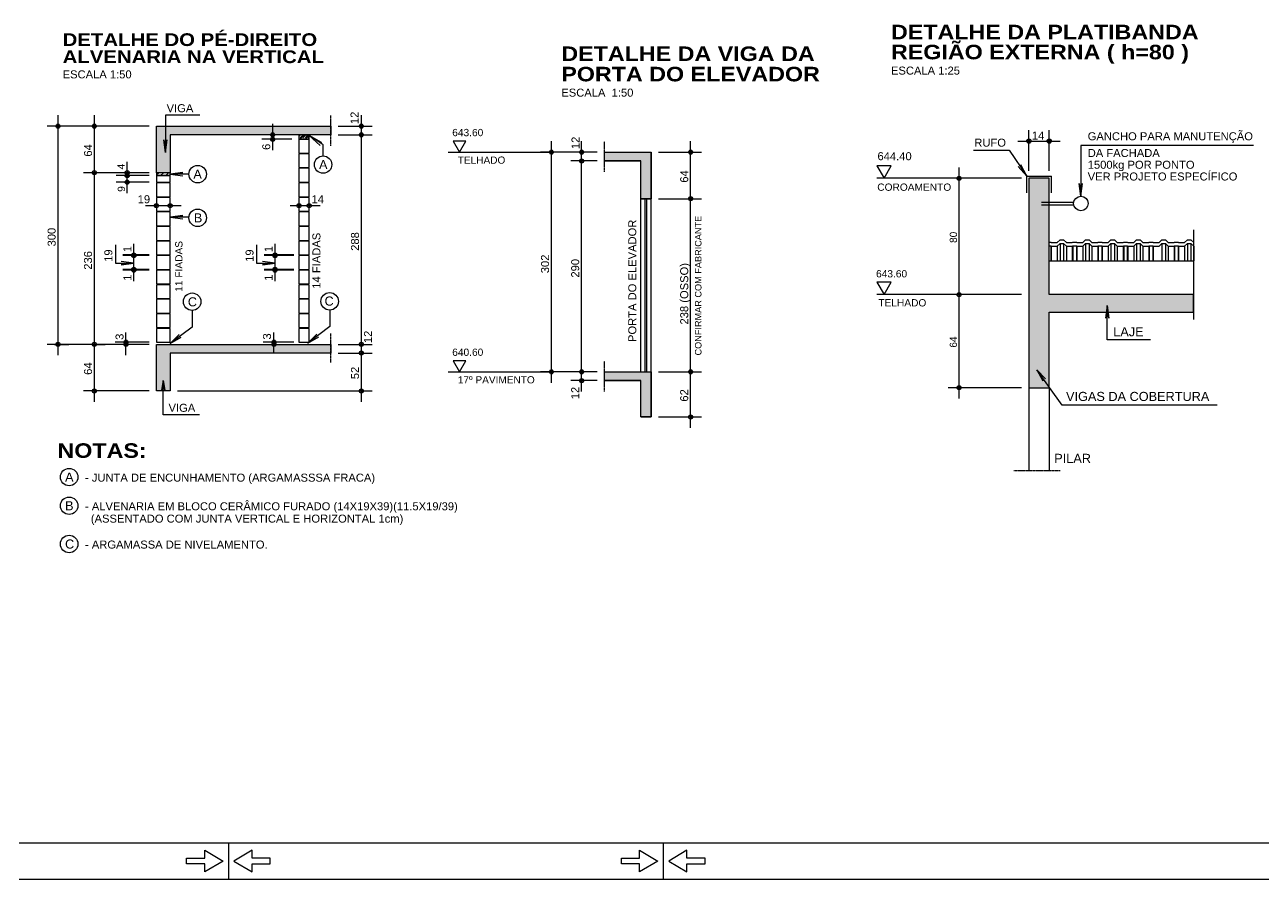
# Model space of a CAD drawing. Extents: x 0 to 7795, y 0 to 4205.
# Drawn here: x 1368 to 3070, y 0 to 1175 of the extents above; entities that cross this region are included whole.
import ezdxf

# ---------------------------------------------------------------- set-up
doc = ezdxf.new("R2010")
doc.units = 0
doc.header["$MEASUREMENT"] = 0
doc.linetypes.add('ESTILO_TQS_0007', pattern=[2.1, 1.5, -0.2, 0.2, -0.2])
for name, color, linetype in [('MTH-14', 2, 'CONTINUOUS'), ('MTH-179', 1, 'CONTINUOUS'), ('MTH-18', 1, 'CONTINUOUS'), ('MTH-224', 4, 'CONTINUOUS'), ('MTH-230', 1, 'CONTINUOUS'), ('MTH-231', 1, 'CONTINUOUS'), ('MTH-COTAS7', 31, 'CONTINUOUS'), ('MTH-EIXO-217', 8, 'CONTINUOUS'), ('MTH-LAJE-PRÉ', 16, 'CONTINUOUS'), ('MTH-LINHA-CORTE', 5, 'CONTINUOUS'), ('MTH-LINHAS-GERAIS', 7, 'CONTINUOUS'), ('MTH-MARGEM', 5, 'CONTINUOUS'), ('MTH-SIMB_COTA', 3, 'CONTINUOUS'), ('MTH-SOMBRA21', 150, 'CONTINUOUS'), ('MTH-TIT1-VIGA', 5, 'CONTINUOUS'), ('MTH-TXT', 4, 'CONTINUOUS'), ('MTH-TXT-NEGRITO', 5, 'CONTINUOUS'), ('MTH-TXT-NOTAS', 3, 'CONTINUOUS')]:
    doc.layers.add(name, color=color, linetype=linetype)
doc.styles.add('TQS_ARIAL', font='arial.ttf')
doc.styles.add('TQS_ARIAL_BLACK', font='ariblk.ttf')

msp = doc.modelspace()

# ---------------------------------------------------------------- linework, layer by layer
at = {"layer": 'MTH-14', "linetype": 'Continuous'}
for p, q in [((2744.532845, 943.662509), (2744.532845, 966.662509)), ((2744.532845, 966.662509), (2778.532845, 966.662509)), ((2778.532845, 943.662509), (2778.532845, 966.662509))]:
    msp.add_line(p, q, dxfattribs=at)
at = {"layer": 'MTH-179', "linetype": 'Continuous'}
for p, q in [((1647.504008, 49.997781), (1647.504008, -0.002219)), ((2245.004008, 49.997781), (2245.004008, -0.002219)), ((0.004008, -0.002219), (7795.004008, -0.002219))]:
    msp.add_line(p, q, dxfattribs=at)
for points in [[(1640.003275, 24.997781), (1615.003275, 9.997781), (1615.003275, 21.247781), (1590.003275, 21.247781), (1590.003275, 28.747781), (1615.003275, 28.747781), (1615.003275, 39.997781), (1640.003275, 24.997781)], [(1655.003275, 24.997781), (1680.003275, 9.997781), (1680.003275, 21.247781), (1705.003275, 21.247781), (1705.003275, 28.747781), (1680.003275, 28.747781), (1680.003275, 39.997781), (1655.003275, 24.997781)], [(2237.503275, 24.997781), (2212.503275, 9.997781), (2212.503275, 21.247781), (2187.503275, 21.247781), (2187.503275, 28.747781), (2212.503275, 28.747781), (2212.503275, 39.997781), (2237.503275, 24.997781)], [(2252.503275, 24.997781), (2277.503275, 9.997781), (2277.503275, 21.247781), (2302.503275, 21.247781), (2302.503275, 28.747781), (2277.503275, 28.747781), (2277.503275, 39.997781), (2252.503275, 24.997781)]]:
    msp.add_lwpolyline(points, dxfattribs=at)
at = {"layer": 'MTH-18', "linetype": 'Continuous'}
for p, q in [((2214.331958, 697.49069), (2214.331958, 935.49069)), ((2220.331958, 697.49069), (2220.331958, 935.49069)), ((2222.331958, 697.49069), (2222.331958, 935.49069)), ((2228.331958, 697.49069), (2228.331958, 935.49069)), ((2775.532845, 875.691513), (2777.764896, 875.691513)), ((2775.532845, 870.691513), (2777.764896, 870.691513)), ((2777.764896, 875.691513), (2778.342246, 875.191513)), ((2777.764896, 870.691513), (2777.764896, 849.949331)), ((2777.764896, 870.691513), (2778.342246, 870.191513)), ((2778.342246, 875.191513), (2786.512119, 875.191513)), ((2778.342246, 870.191513), (2778.342246, 849.949331)), ((2778.342246, 870.191513), (2786.512119, 870.191513)), ((2786.512119, 875.191513), (2790.264896, 879.191513)), ((2786.512119, 870.191513), (2790.264896, 874.191513)), ((2786.512119, 870.191513), (2786.512119, 849.949331)), ((2790.264896, 879.191513), (2795.264896, 879.191513)), ((2790.264896, 874.191513), (2790.264896, 849.949331)), ((2790.264896, 874.191513), (2795.264896, 874.191513)), ((2795.264896, 879.191513), (2799.017673, 875.191513)), ((2795.264896, 874.191513), (2795.264896, 849.949331)), ((2795.264896, 874.191513), (2799.017673, 870.191513)), ((2799.017673, 875.191513), (2807.187546, 875.191513)), ((2799.017673, 870.191513), (2799.017673, 849.949331)), ((2799.017673, 870.191513), (2807.187546, 870.191513)), ((2807.187546, 875.191513), (2807.764896, 875.691513)), ((2807.187546, 870.191513), (2807.764896, 870.691513)), ((2807.187546, 870.191513), (2807.187546, 849.949331)), ((2807.764896, 875.691513), (2812.764896, 875.691513)), ((2807.764896, 870.691513), (2807.764896, 849.949331)), ((2807.764896, 870.691513), (2812.764896, 870.691513)), ((2812.764896, 875.691513), (2813.342246, 875.191513)), ((2812.764896, 870.691513), (2812.764896, 849.949331)), ((2812.764896, 870.691513), (2813.342246, 870.191513)), ((2813.342246, 875.191513), (2821.512119, 875.191513)), ((2813.342246, 870.191513), (2813.342246, 849.949331)), ((2813.342246, 870.191513), (2821.512119, 870.191513)), ((2821.512119, 875.191513), (2825.264896, 879.191513)), ((2821.512119, 870.191513), (2825.264896, 874.191513)), ((2821.512119, 870.191513), (2821.512119, 849.949331)), ((2825.264896, 879.191513), (2830.264896, 879.191513)), ((2825.264896, 874.191513), (2825.264896, 849.949331)), ((2825.264896, 874.191513), (2830.264896, 874.191513)), ((2830.264896, 879.191513), (2834.017673, 875.191513)), ((2830.264896, 874.191513), (2830.264896, 849.949331)), ((2830.264896, 874.191513), (2834.017673, 870.191513)), ((2834.017673, 875.191513), (2842.187546, 875.191513)), ((2834.017673, 870.191513), (2834.017673, 849.949331)), ((2834.017673, 870.191513), (2842.187546, 870.191513)), ((2842.187546, 875.191513), (2842.764896, 875.691513)), ((2842.187546, 870.191513), (2842.764896, 870.691513)), ((2842.187546, 870.191513), (2842.187546, 849.949331)), ((2842.764896, 875.691513), (2847.764896, 875.691513)), ((2842.764896, 870.691513), (2842.764896, 849.949331)), ((2842.764896, 870.691513), (2847.764896, 870.691513)), ((2847.764896, 875.691513), (2848.342246, 875.191513)), ((2847.764896, 870.691513), (2847.764896, 849.949331)), ((2847.764896, 870.691513), (2848.342246, 870.191513)), ((2848.342246, 875.191513), (2856.512119, 875.191513)), ((2848.342246, 870.191513), (2848.342246, 849.949331)), ((2848.342246, 870.191513), (2856.512119, 870.191513)), ((2856.512119, 875.191513), (2860.264896, 879.191513)), ((2856.512119, 870.191513), (2860.264896, 874.191513)), ((2856.512119, 870.191513), (2856.512119, 849.949331)), ((2860.264896, 879.191513), (2865.264896, 879.191513)), ((2860.264896, 874.191513), (2860.264896, 849.949331)), ((2860.264896, 874.191513), (2860.264896, 849.949331)), ((2860.264896, 874.191513), (2865.264896, 874.191513)), ((2865.264896, 879.191513), (2869.017673, 875.191513)), ((2865.264896, 874.191513), (2865.264896, 849.949331)), ((2865.264896, 874.191513), (2869.017673, 870.191513)), ((2869.017673, 875.191513), (2877.187546, 875.191513)), ((2869.017673, 870.191513), (2869.017673, 849.949331)), ((2869.017673, 870.191513), (2877.187546, 870.191513)), ((2877.187546, 875.191513), (2877.764896, 875.691513)), ((2877.187546, 870.191513), (2877.764896, 870.691513)), ((2877.187546, 870.191513), (2877.187546, 849.949331)), ((2877.764896, 875.691513), (2882.764896, 875.691513)), ((2877.764896, 870.691513), (2877.764896, 849.949331)), ((2877.764896, 870.691513), (2882.764896, 870.691513)), ((2882.764896, 875.691513), (2883.342246, 875.191513)), ((2882.764896, 870.691513), (2882.764896, 849.949331)), ((2882.764896, 870.691513), (2883.342246, 870.191513)), ((2883.342246, 875.191513), (2891.512119, 875.191513)), ((2883.342246, 870.191513), (2883.342246, 849.949331)), ((2883.342246, 870.191513), (2891.512119, 870.191513)), ((2891.512119, 875.191513), (2895.264896, 879.191513)), ((2891.512119, 870.191513), (2895.264896, 874.191513)), ((2891.512119, 870.191513), (2891.512119, 849.949331)), ((2895.264896, 879.191513), (2900.264896, 879.191513)), ((2895.264896, 874.191513), (2895.264896, 849.949331)), ((2895.264896, 874.191513), (2895.264896, 849.949331)), ((2895.264896, 874.191513), (2900.264896, 874.191513)), ((2900.264896, 879.191513), (2904.017673, 875.191513)), ((2900.264896, 874.191513), (2900.264896, 849.949331)), ((2900.264896, 874.191513), (2904.017673, 870.191513)), ((2904.017673, 875.191513), (2912.187546, 875.191513)), ((2904.017673, 870.191513), (2904.017673, 849.949331)), ((2904.017673, 870.191513), (2912.187546, 870.191513)), ((2912.187546, 875.191513), (2912.764896, 875.691513)), ((2912.187546, 870.191513), (2912.764896, 870.691513)), ((2912.187546, 870.191513), (2912.187546, 849.949331)), ((2912.764896, 875.691513), (2917.764896, 875.691513)), ((2912.764896, 870.691513), (2912.764896, 849.949331)), ((2912.764896, 870.691513), (2917.764896, 870.691513)), ((2917.764896, 875.691513), (2918.342246, 875.191513)), ((2917.764896, 870.691513), (2917.764896, 849.949331)), ((2917.764896, 870.691513), (2918.342246, 870.191513)), ((2918.342246, 875.191513), (2926.512119, 875.191513)), ((2918.342246, 870.191513), (2918.342246, 849.949331)), ((2918.342246, 870.191513), (2926.512119, 870.191513)), ((2926.512119, 875.191513), (2930.264896, 879.191513)), ((2926.512119, 870.191513), (2930.264896, 874.191513)), ((2930.264896, 879.191513), (2935.264896, 879.191513)), ((2930.264896, 874.191513), (2930.264896, 849.949331)), ((2930.264896, 874.191513), (2935.264896, 874.191513)), ((2935.264896, 879.191513), (2939.017673, 875.191513)), ((2935.264896, 874.191513), (2935.264896, 849.949331)), ((2935.264896, 874.191513), (2939.017673, 870.191513)), ((2939.017673, 875.191513), (2947.187546, 875.191513)), ((2939.017673, 870.191513), (2939.017673, 849.949331)), ((2939.017673, 870.191513), (2947.187546, 870.191513)), ((2947.187546, 875.191513), (2947.764896, 875.691513)), ((2947.187546, 870.191513), (2947.764896, 870.691513)), ((2947.187546, 870.191513), (2947.187546, 849.949331)), ((2947.764896, 875.691513), (2952.764896, 875.691513)), ((2947.764896, 870.691513), (2947.764896, 849.949331)), ((2947.764896, 870.691513), (2952.764896, 870.691513)), ((2952.764896, 875.691513), (2953.342246, 875.191513)), ((2952.764896, 870.691513), (2952.764896, 849.949331)), ((2952.764896, 870.691513), (2953.342246, 870.191513)), ((2953.342246, 875.191513), (2961.512119, 875.191513)), ((2953.342246, 870.191513), (2953.342246, 849.949331)), ((2953.342246, 870.191513), (2961.512119, 870.191513)), ((2961.512119, 875.191513), (2965.264896, 879.191513)), ((2961.512119, 870.191513), (2965.264896, 874.191513)), ((2961.512119, 870.191513), (2961.512119, 849.949331)), ((2965.264896, 879.191513), (2970.264896, 879.191513)), ((2965.264896, 874.191513), (2965.264896, 849.949331)), ((2965.264896, 874.191513), (2970.264896, 874.191513)), ((2970.264896, 879.191513), (2974.017673, 875.191513)), ((2970.264896, 874.191513), (2970.264896, 849.949331)), ((2970.264896, 874.191513), (2974.017673, 870.191513)), ((2974.017673, 870.191513), (2974.017673, 849.949331)), ((2775.532845, 849.949331), (2973.657845, 849.949331))]:
    msp.add_line(p, q, dxfattribs=at)
at = {"layer": 'MTH-224', "linetype": 'Continuous'}
for points in [[(1956.181332, 1014.78916), (1965.014335, 999.49069), (1973.84646, 1014.78916), (1956.181332, 1014.78916)], [(2538.644886, 980.662509), (2548.460316, 963.662509), (2558.275746, 980.662509), (2538.644886, 980.662509)], [(2538.644886, 820.662509), (2548.460316, 803.662509), (2558.275746, 820.662509), (2538.644886, 820.662509)], [(1956.181332, 712.78916), (1965.014335, 697.49069), (1973.84646, 712.78916), (1956.181332, 712.78916)]]:
    msp.add_lwpolyline(points, dxfattribs=at)
at = {"layer": 'MTH-230', "linetype": 'Continuous'}
for p, q in [((1949.231281, 999.49069), (2091.368769, 999.49069)), ((2973.657845, 892.752315), (2973.657845, 769.662509)), ((1949.231281, 697.49069), (2091.368769, 697.49069))]:
    msp.add_line(p, q, dxfattribs=at)
for centre in [(1777.57107, 982.456922), (1605.135217, 969.312418), (1605.135217, 909.316374), (1597.594507, 793.941324), (1786.594507, 794.441324), (1428.570979, 552.841648), (1428.570979, 513.44907), (1428.570979, 460.823582)]:
    msp.add_circle(centre, 12, dxfattribs=at)
at = {"layer": 'MTH-231', "linetype": 'Continuous'}
for points in [[(1758.428492, 1017.312418), (1744.428492, 1017.312418), (1744.428492, 998.312418), (1758.428492, 998.312418), (1758.428492, 1017.312418)], [(1758.428492, 997.312418), (1744.428492, 997.312418), (1744.428492, 978.312418), (1758.428492, 978.312418), (1758.428492, 997.312418)], [(1758.428492, 977.312418), (1744.428492, 977.312418), (1744.428492, 958.312418), (1758.428492, 958.312418), (1758.428492, 977.312418)], [(1567.428492, 967.312418), (1548.428492, 967.312418), (1548.428492, 958.312418), (1567.428492, 958.312418), (1567.428492, 967.312418)], [(1567.428492, 957.312418), (1548.428492, 957.312418), (1548.428492, 938.312418), (1567.428492, 938.312418), (1567.428492, 957.312418)], [(1758.428492, 957.312418), (1744.428492, 957.312418), (1744.428492, 938.312418), (1758.428492, 938.312418), (1758.428492, 957.312418)], [(1567.428492, 937.312418), (1548.428492, 937.312418), (1548.428492, 918.312418), (1567.428492, 918.312418), (1567.428492, 937.312418)], [(1758.428492, 937.312418), (1744.428492, 937.312418), (1744.428492, 918.312418), (1758.428492, 918.312418), (1758.428492, 937.312418)], [(1567.428492, 917.312418), (1548.428492, 917.312418), (1548.428492, 898.312418), (1567.428492, 898.312418), (1567.428492, 917.312418)], [(1758.428492, 917.312418), (1744.428492, 917.312418), (1744.428492, 898.312418), (1758.428492, 898.312418), (1758.428492, 917.312418)], [(1567.428492, 897.312418), (1548.428492, 897.312418), (1548.428492, 878.312418), (1567.428492, 878.312418), (1567.428492, 897.312418)], [(1758.428492, 897.312418), (1744.428492, 897.312418), (1744.428492, 878.312418), (1758.428492, 878.312418), (1758.428492, 897.312418)], [(1567.428492, 877.312418), (1548.428492, 877.312418), (1548.428492, 858.312418), (1567.428492, 858.312418), (1567.428492, 877.312418)], [(1758.428492, 877.312418), (1744.428492, 877.312418), (1744.428492, 858.312418), (1758.428492, 858.312418), (1758.428492, 877.312418)], [(1567.428492, 857.312418), (1548.428492, 857.312418), (1548.428492, 838.312418), (1567.428492, 838.312418), (1567.428492, 857.312418)], [(1758.428492, 857.312418), (1744.428492, 857.312418), (1744.428492, 838.312418), (1758.428492, 838.312418), (1758.428492, 857.312418)], [(1567.428492, 837.312418), (1548.428492, 837.312418), (1548.428492, 818.312418), (1567.428492, 818.312418), (1567.428492, 837.312418)], [(1758.428492, 837.312418), (1744.428492, 837.312418), (1744.428492, 818.312418), (1758.428492, 818.312418), (1758.428492, 837.312418)], [(1567.428492, 817.312418), (1548.428492, 817.312418), (1548.428492, 798.312418), (1567.428492, 798.312418), (1567.428492, 817.312418)], [(1758.428492, 817.312418), (1744.428492, 817.312418), (1744.428492, 798.312418), (1758.428492, 798.312418), (1758.428492, 817.312418)], [(1567.428492, 797.312418), (1548.428492, 797.312418), (1548.428492, 778.312418), (1567.428492, 778.312418), (1567.428492, 797.312418)], [(1758.428492, 797.312418), (1744.428492, 797.312418), (1744.428492, 778.312418), (1758.428492, 778.312418), (1758.428492, 797.312418)], [(1567.428492, 777.312418), (1548.428492, 777.312418), (1548.428492, 758.312418), (1567.428492, 758.312418), (1567.428492, 777.312418)], [(1758.428492, 777.312418), (1744.428492, 777.312418), (1744.428492, 758.312418), (1758.428492, 758.312418), (1758.428492, 777.312418)], [(1567.428492, 757.312418), (1548.428492, 757.312418), (1548.428492, 738.312418), (1567.428492, 738.312418), (1567.428492, 757.312418)], [(1758.428492, 757.312418), (1744.428492, 757.312418), (1744.428492, 738.312418), (1758.428492, 738.312418), (1758.428492, 757.312418)]]:
    msp.add_lwpolyline(points, dxfattribs=at)
at = {"layer": 'MTH-COTAS7', "linetype": 'Continuous'}
for p, q in [((1413.270251, 720.312418), (1413.270251, 1050.312418)), ((1463.270251, 956.312418), (1463.270251, 1050.312418)), ((1708.268904, 1002.312418), (1708.268904, 1038.312418)), ((1830.188315, 1008.312418), (1830.188315, 1050.312418)), ((1830.188315, 720.312418), (1830.188315, 1038.312418)), ((1538.428492, 1035.312418), (1398.270251, 1035.312418)), ((1538.428492, 1035.312418), (1448.270251, 1035.312418)), ((1734.428492, 1023.312418), (1693.268904, 1023.312418)), ((1798.049848, 1035.312418), (1845.188315, 1035.312418)), ((1798.049848, 1023.312418), (1845.188315, 1023.312418)), ((1798.049848, 1023.312418), (1845.188315, 1023.312418)), ((2747.532845, 973.662509), (2747.532845, 1029.693026)), ((2775.532845, 973.662509), (2775.532845, 1029.693026)), ((1734.428492, 1017.312418), (1693.268904, 1017.312418)), ((2091.368769, 682.49069), (2091.368769, 1014.49069)), ((2132.793786, 972.49069), (2132.793786, 1014.49069)), ((2282.633393, 920.49069), (2282.633393, 1014.49069)), ((2732.532845, 1014.693026), (2790.532845, 1014.693026)), ((2144.331958, 999.49069), (2076.368769, 999.49069)), ((2154.331958, 999.49069), (2117.793786, 999.49069)), ((2154.331958, 987.49069), (2117.793786, 987.49069)), ((2154.331958, 987.49069), (2117.793786, 987.49069)), ((2132.793786, 682.49069), (2132.793786, 1002.49069)), ((2238.331958, 999.49069), (2297.633393, 999.49069)), ((1538.428492, 971.312418), (1448.270251, 971.312418)), ((1538.428492, 971.312418), (1448.270251, 971.312418)), ((1463.270251, 720.312418), (1463.270251, 986.312418)), ((1528.428492, 971.312418), (1493.355252, 971.312418)), ((1508.355252, 952.312418), (1508.355252, 986.312418)), ((1508.355252, 943.312418), (1508.355252, 982.312418)), ((2651.616871, 788.662509), (2651.616871, 978.662509)), ((1538.428492, 967.312418), (1493.355252, 967.312418)), ((1538.428492, 967.312418), (1493.355252, 967.312418)), ((1538.428492, 958.312418), (1493.355252, 958.312418)), ((2732.532845, 963.662509), (2538.644886, 963.662509)), ((2737.532845, 963.662509), (2636.616871, 963.662509)), ((2282.633393, 682.49069), (2282.633393, 950.49069)), ((1533.428492, 926.01349), (1582.428492, 926.01349)), ((1732.428492, 926.01349), (1773.428492, 926.01349)), ((2238.331958, 935.49069), (2297.633393, 935.49069)), ((2238.331958, 935.49069), (2297.633393, 935.49069)), ((1517.472466, 842.312418), (1517.472466, 873.312418)), ((1517.472466, 823.312418), (1517.472466, 872.312418)), ((1711.472466, 842.312418), (1711.472466, 873.312418)), ((1711.472466, 823.312418), (1711.472466, 872.312418)), ((1538.428492, 858.312418), (1502.472466, 858.312418)), ((1538.428492, 857.312418), (1502.472466, 857.312418)), ((1517.472466, 822.312418), (1517.472466, 853.312418)), ((1737.428492, 858.312418), (1696.472466, 858.312418)), ((1737.428492, 857.312418), (1696.472466, 857.312418)), ((1711.472466, 822.312418), (1711.472466, 853.312418)), ((1538.428492, 838.312418), (1502.472466, 838.312418)), ((1538.428492, 837.312418), (1502.472466, 837.312418)), ((1737.428492, 838.312418), (1696.472466, 838.312418)), ((1737.428492, 837.312418), (1696.472466, 837.312418)), ((2651.616871, 660.662509), (2651.616871, 818.662509)), ((2732.532845, 803.662509), (2538.644886, 803.662509)), ((2722.532845, 803.662509), (2636.616871, 803.662509)), ((2737.532845, 803.662509), (2636.616871, 803.662509)), ((2737.532845, 803.662509), (2636.616871, 803.662509)), ((1463.270251, 656.312418), (1463.270251, 750.312418)), ((1506.606832, 720.312418), (1506.606832, 751.812418)), ((1710.043136, 723.312418), (1710.043136, 751.812418)), ((1830.188315, 708.312418), (1830.188315, 750.312418)), ((1528.428492, 735.312418), (1398.270251, 735.312418)), ((1408.270251, 735.312418), (1428.270251, 735.312418)), ((1538.428492, 735.312418), (1448.270251, 735.312418)), ((1458.270251, 735.312418), (1448.270251, 735.312418)), ((1463.270251, 735.312418), (1478.270251, 735.312418)), ((1538.428492, 738.312418), (1491.606832, 738.312418)), ((1538.428492, 735.312418), (1491.606832, 735.312418)), ((1737.428492, 738.312418), (1695.043136, 738.312418)), ((1798.049848, 735.312418), (1845.188315, 735.312418)), ((1798.049848, 735.312418), (1845.188315, 735.312418)), ((1830.188315, 656.312418), (1830.188315, 738.312418)), ((1798.049848, 723.312418), (1845.188315, 723.312418)), ((1798.049848, 723.312418), (1845.188315, 723.312418)), ((2132.793786, 670.49069), (2132.793786, 712.49069)), ((2282.633393, 620.49069), (2282.633393, 712.49069)), ((2144.331958, 697.49069), (2076.368769, 697.49069)), ((2154.331958, 697.49069), (2117.793786, 697.49069)), ((2154.331958, 697.49069), (2117.793786, 697.49069)), ((2154.331958, 685.49069), (2117.793786, 685.49069)), ((2238.331958, 697.49069), (2297.633393, 697.49069)), ((2238.331958, 697.49069), (2297.633393, 697.49069)), ((1538.428492, 671.312418), (1448.270251, 671.312418)), ((1577.428492, 671.312418), (1845.188315, 671.312418)), ((2737.532845, 675.662509), (2636.616871, 675.662509)), ((2238.331958, 635.49069), (2297.633393, 635.49069))]:
    msp.add_line(p, q, dxfattribs=at)
for points in [[(1607.944259, 1050.333029), (1560.937938, 1050.333029), (1560.937938, 998.987663), (1558.653729, 1016.337948), (1560.937938, 998.987663), (1563.222146, 1016.337948)], [(1777.57107, 994.456922), (1777.57107, 1009.643961), (1758.428492, 1022.312418), (1775.38357, 1012.981364), (1758.428492, 1022.312418), (1773.684351, 1008.740153)], [(3056.257872, 1008.837046), (2818.97797, 1008.837046), (2818.97797, 938.987308), (2816.693761, 956.337594), (2818.97797, 938.987308), (2821.262178, 956.337594)], [(2671.441389, 1002.23953), (2720.233932, 1002.23953), (2744.532845, 966.662509), (2732.861046, 979.701646), (2744.532845, 966.662509), (2736.63353, 982.278232)], [(1593.135217, 969.312418), (1567.428492, 969.312418), (1584.778777, 971.596627), (1567.428492, 969.312418), (1584.778777, 967.02821)], [(1593.135217, 910.316374), (1567.428492, 910.316374), (1584.778777, 912.600582), (1567.428492, 910.316374), (1584.778777, 908.032165)], [(1492.232756, 872.101234), (1492.232756, 846.925076), (1517.472466, 846.925076), (1500.122181, 844.640866), (1517.472466, 846.925076), (1500.122181, 849.209283)], [(1686.232756, 872.101234), (1686.232756, 846.925076), (1711.472466, 846.925076), (1694.122181, 844.640866), (1711.472466, 846.925076), (1694.122181, 849.209283)], [(2914.757455, 741.348278), (2855.271127, 741.348278), (2855.271127, 788.597567), (2857.55433, 771.247226), (2855.271127, 788.597567), (2852.98597, 771.247226)], [(1597.594507, 781.941324), (1597.594507, 759.160074), (1567.428492, 736.562418), (1579.94607, 748.792887), (1567.428492, 736.562418), (1582.684351, 745.136637)], [(1786.594507, 782.441324), (1786.594507, 759.660074), (1756.428492, 737.062418), (1768.94607, 749.292887), (1756.428492, 737.062418), (1771.684351, 745.636637)], [(3006.336803, 651.706781), (2793.428758, 651.706781), (2758.396045, 700.447945), (2770.377112, 687.692396), (2758.396045, 700.447945), (2766.667488, 685.026102)], [(1607.873122, 638.599132), (1557.928492, 638.599132), (1557.928492, 685.816237), (1560.212702, 672.465952), (1557.928492, 685.816237), (1555.644286, 672.465952)]]:
    msp.add_lwpolyline(points, dxfattribs=at)
for centre, radius in [((1413.270251, 1035.312418), 2.8), ((1413.270251, 1035.312418), 1.4), ((1463.270251, 1035.312418), 2.8), ((1463.270251, 1035.312418), 1.4), ((1830.188315, 1035.312418), 2.8), ((1830.188315, 1023.312418), 2.8), ((1830.188315, 1023.312418), 2.8), ((1830.188315, 1035.312418), 1.4), ((1830.188315, 1023.312418), 1.4), ((1830.188315, 1023.312418), 1.4), ((2747.532845, 1014.693026), 2.91375), ((2747.532845, 1014.693026), 1.4525), ((2775.532845, 1014.693026), 2.91375), ((2775.532845, 1014.693026), 1.4525), ((2091.368769, 999.49069), 2.8), ((2091.368769, 999.49069), 1.4), ((2132.793786, 999.49069), 2.8), ((2132.793786, 987.49069), 2.8), ((2132.793786, 987.49069), 2.8), ((2132.793786, 999.49069), 1.4), ((2132.793786, 987.49069), 1.4), ((2132.793786, 987.49069), 1.4), ((2282.633393, 999.49069), 2.8), ((2282.633393, 999.49069), 1.4), ((1463.270251, 971.312418), 2.8), ((1463.270251, 971.312418), 2.8), ((1463.270251, 971.312418), 1.4), ((1463.270251, 971.312418), 1.4), ((2282.633393, 935.49069), 2.8), ((2282.633393, 935.49069), 2.8), ((2282.633393, 935.49069), 1.4), ((2282.633393, 935.49069), 1.4), ((1548.428492, 926.01349), 2.8), ((1548.428492, 926.01349), 1.4), ((1567.428492, 926.01349), 2.8), ((1567.428492, 926.01349), 1.4), ((1744.428492, 926.01349), 2.8), ((1744.428492, 926.01349), 1.4), ((1758.428492, 926.01349), 2.8), ((1758.428492, 926.01349), 1.4), ((1517.472466, 858.312418), 2.8), ((1517.472466, 857.312418), 2.8), ((1517.472466, 857.312418), 2.8), ((1517.472466, 858.312418), 1.4), ((1517.472466, 857.312418), 1.4), ((1517.472466, 857.312418), 1.4), ((1711.472466, 858.312418), 2.8), ((1711.472466, 857.312418), 2.8), ((1711.472466, 857.312418), 2.8), ((1711.472466, 858.312418), 1.4), ((1711.472466, 857.312418), 1.4), ((1711.472466, 857.312418), 1.4), ((1517.472466, 838.312418), 2.8), ((1517.472466, 838.312418), 2.8), ((1517.472466, 837.312418), 2.8), ((1517.472466, 838.312418), 1.4), ((1517.472466, 838.312418), 1.4), ((1517.472466, 837.312418), 1.4), ((1711.472466, 838.312418), 2.8), ((1711.472466, 838.312418), 2.8), ((1711.472466, 837.312418), 2.8), ((1711.472466, 838.312418), 1.4), ((1711.472466, 838.312418), 1.4), ((1711.472466, 837.312418), 1.4), ((2651.616871, 803.662509), 2.8), ((2651.616871, 803.662509), 2.8), ((2651.616871, 803.662509), 2.8), ((2651.616871, 803.662509), 2.8), ((2651.616871, 803.662509), 1.4), ((2651.616871, 803.662509), 1.4), ((2651.616871, 803.662509), 1.4), ((2651.616871, 803.662509), 1.4), ((1413.270251, 735.312418), 2.8), ((1413.270251, 735.312418), 1.4), ((1463.270251, 735.312418), 2.8), ((1463.270251, 735.312418), 2.8), ((1463.270251, 735.312418), 2.8), ((1463.270251, 735.312418), 1.4), ((1463.270251, 735.312418), 1.4), ((1463.270251, 735.312418), 1.4), ((1506.606832, 738.312418), 2.8), ((1506.606832, 735.312418), 2.8), ((1506.606832, 738.312418), 1.4), ((1506.606832, 735.312418), 1.4), ((1710.043136, 738.312418), 2.8), ((1710.043136, 735.312418), 2.8), ((1710.043136, 738.312418), 1.4), ((1710.043136, 735.312418), 1.4), ((1830.188315, 735.312418), 2.8), ((1830.188315, 735.312418), 2.8), ((1830.188315, 735.312418), 1.4), ((1830.188315, 735.312418), 1.4), ((1830.188315, 723.312418), 2.8), ((1830.188315, 723.312418), 2.8), ((1830.188315, 723.312418), 1.4), ((1830.188315, 723.312418), 1.4), ((2091.368769, 697.49069), 2.8), ((2091.368769, 697.49069), 1.4), ((2132.793786, 697.49069), 2.8), ((2132.793786, 697.49069), 2.8), ((2132.793786, 697.49069), 1.4), ((2132.793786, 697.49069), 1.4), ((2282.633393, 697.49069), 2.8), ((2282.633393, 697.49069), 2.8), ((2282.633393, 697.49069), 1.4), ((2282.633393, 697.49069), 1.4), ((2132.793786, 685.49069), 2.8), ((2132.793786, 685.49069), 1.4), ((1463.270251, 671.312418), 2.8), ((1463.270251, 671.312418), 1.4), ((1830.188315, 671.312418), 2.8), ((1830.188315, 671.312418), 1.4), ((2282.633393, 635.49069), 2.8), ((2282.633393, 635.49069), 1.4)]:
    msp.add_circle(centre, radius, dxfattribs=at)
at = {"layer": 'MTH-EIXO-217', "linetype": 'ESTILO_TQS_0007'}
for p, q in [((1788.049848, 1008.312418), (1788.049848, 1050.312418)), ((2164.331958, 972.49069), (2164.331958, 1014.49069)), ((1788.049848, 710.312418), (1788.049848, 750.312418)), ((2164.331958, 670.49069), (2164.331958, 712.49069)), ((2790.390267, 561.336313), (2726.888314, 561.336313))]:
    msp.add_line(p, q, dxfattribs=at)
at = {"layer": 'MTH-LAJE-PRÉ', "linetype": 'Continuous'}
for p, q in [((1744.428492, 1023.179575), (1744.561335, 1023.312418)), ((1744.428492, 1021.113021), (1746.627889, 1023.312418)), ((1745.632403, 1017.312418), (1751.632403, 1023.312418)), ((1746.857395, 1020.006391), (1750.163422, 1023.312418)), ((1749.698956, 1019.312418), (1751.807142, 1021.420604)), ((1751.807142, 1021.420604), (1753.698956, 1023.312418)), ((1752.703471, 1017.312418), (1758.428492, 1023.037439)), ((1753.23449, 1019.312418), (1756.75689, 1022.834818)), ((1756.75689, 1022.834818), (1757.23449, 1023.312418)), ((1746.163422, 1019.312418), (1746.857395, 1020.006391)), ((1756.770024, 1019.312418), (1758.428492, 1020.970886)), ((1548.428492, 968.600931), (1551.139979, 971.312418)), ((1554.211047, 967.312418), (1558.211047, 971.312418)), ((1561.282114, 967.312418), (1565.282114, 971.312418))]:
    msp.add_line(p, q, dxfattribs=at)
for points in [[(1758.428492, 1023.312418), (1744.428492, 1023.312418), (1744.428492, 1017.312418), (1758.428492, 1017.312418), (1758.428492, 1023.312418)], [(1567.428492, 971.312418), (1548.428492, 971.312418), (1548.428492, 967.312418), (1567.428492, 967.312418), (1567.428492, 971.312418)]]:
    msp.add_lwpolyline(points, dxfattribs=at)
at = {"layer": 'MTH-LINHA-CORTE', "linetype": 'Continuous'}
for p, q in [((2164.331958, 999.49069), (2228.331958, 999.49069)), ((2164.331958, 987.49069), (2214.331958, 987.49069)), ((2214.331958, 935.49069), (2214.331958, 987.49069)), ((2228.331958, 935.49069), (2228.331958, 999.49069)), ((2214.331958, 935.49069), (2228.331958, 935.49069)), ((2164.331958, 697.49069), (2228.331958, 697.49069)), ((2164.331958, 685.49069), (2214.331958, 685.49069)), ((2214.331958, 635.49069), (2214.331958, 685.49069)), ((2228.331958, 635.49069), (2228.331958, 697.49069)), ((2214.331958, 635.49069), (2228.331958, 635.49069))]:
    msp.add_line(p, q, dxfattribs=at)
for points in [[(1788.049848, 1023.312418), (1567.428492, 1023.312418), (1567.428492, 971.312418), (1548.428492, 971.312418), (1548.428492, 1035.312418), (1788.049848, 1035.312418), (1788.049848, 1023.312418)], [(2775.532845, 803.662509), (2775.532845, 963.662509), (2747.532845, 963.662509), (2747.532845, 803.662509), (2747.532845, 763.662509), (2747.532845, 675.662509), (2775.532845, 675.662509), (2775.532845, 779.662509), (2973.657845, 779.662509), (2973.657845, 803.662509), (2775.577767, 803.662509)], [(1788.049848, 723.312418), (1567.428492, 723.312418), (1567.428492, 671.312418), (1548.428492, 671.312418), (1548.428492, 735.312418), (1788.049848, 735.312418), (1788.049848, 723.312418)]]:
    msp.add_lwpolyline(points, dxfattribs=at)
at = {"layer": 'MTH-LINHAS-GERAIS', "linetype": 'Continuous'}
for p, q in [((2765.032954, 930.987308), (2808.97797, 930.987308)), ((2765.032954, 926.987308), (2808.97797, 926.987308)), ((2747.532845, 675.662509), (2747.532845, 561.336313)), ((2775.532845, 675.662509), (2775.532845, 561.336313))]:
    msp.add_line(p, q, dxfattribs=at)
msp.add_circle((2818.97797, 928.987308), 10, dxfattribs=at)
at = {"layer": 'MTH-MARGEM', "linetype": 'Continuous'}
msp.add_line((175.004008, 49.997781), (7745.004008, 49.997781), dxfattribs=at)
at = {"layer": 'MTH-SIMB_COTA', "linetype": 'Continuous'}
for centre, radius in [((1708.268904, 1023.312418), 2.8), ((1708.268904, 1023.312418), 1.4), ((1708.268904, 1017.312418), 2.8), ((1708.268904, 1017.312418), 1.4), ((1508.355252, 971.312418), 2.8), ((1508.355252, 971.312418), 1.4), ((1508.355252, 967.312418), 2.8), ((1508.355252, 967.312418), 2.8), ((1508.355252, 958.312418), 2.8), ((1508.355252, 967.312418), 1.4), ((1508.355252, 967.312418), 1.4), ((1508.355252, 958.312418), 1.4), ((2651.616871, 963.662509), 2.8), ((2651.616871, 963.662509), 1.4), ((2651.616871, 803.662509), 2.8), ((2651.616871, 803.662509), 2.8), ((2651.616871, 803.662509), 1.4), ((2651.616871, 803.662509), 1.4), ((2651.616871, 675.662509), 2.8), ((2651.616871, 675.662509), 1.4)]:
    msp.add_circle(centre, radius, dxfattribs=at)
at = {"layer": 'MTH-SOMBRA21', "linetype": 'Continuous'}
for points in [[(2164.331958, 999.49069), (2228.331958, 999.49069), (2228.331958, 935.49069), (2214.331958, 935.49069), (2214.331958, 987.49069), (2164.331958, 987.49069), (2164.331958, 999.49069)], [(2164.331958, 697.49069), (2228.331958, 697.49069), (2228.331958, 635.49069), (2214.331958, 635.49069), (2214.331958, 685.49069), (2164.331958, 685.49069), (2164.331958, 697.49069)]]:
    msp.add_lwpolyline(points, dxfattribs=at)
for points in [[(1567.428492, 1023.312418), (1548.428492, 971.312418), (1548.428492, 1035.312418)], [(1567.428492, 1023.312418), (1548.428492, 1035.312418), (1788.049848, 1035.312418)], [(1567.428492, 1023.312418), (1567.428492, 971.312418), (1548.428492, 971.312418)], [(1567.428492, 1023.312418), (1788.049848, 1035.312418), (1788.049848, 1023.312418)], [(2228.331958, 999.49069), (2214.331958, 987.49069), (2164.331958, 987.49069)], [(2228.331958, 999.49069), (2164.331958, 987.49069), (2164.331958, 999.49069)], [(2228.331958, 999.49069), (2228.331958, 935.49069), (2214.331958, 935.49069)], [(2228.331958, 999.49069), (2214.331958, 935.49069), (2214.331958, 987.49069)], [(2775.532845, 803.662509), (2775.532845, 963.662509), (2747.532845, 963.662509)], [(2775.532845, 803.662509), (2747.532845, 963.662509), (2747.532845, 803.662509)], [(2775.532845, 803.662509), (2747.532845, 803.662509), (2747.532845, 763.662509)], [(2775.532845, 803.662509), (2747.532845, 763.662509), (2747.532845, 675.662509)], [(2775.532845, 803.662509), (2747.532845, 675.662509), (2775.532845, 675.662509)], [(2775.532845, 803.662509), (2775.532845, 675.662509), (2775.532845, 779.662509)], [(2775.532845, 803.662509), (2775.532845, 779.662509), (2973.657845, 779.662509)], [(2775.532845, 803.662509), (2973.657845, 779.662509), (2973.657845, 803.662509)], [(2775.532845, 803.662509), (2973.657845, 803.662509), (2775.532845, 803.662509)], [(1567.428492, 723.312418), (1548.428492, 671.312418), (1548.428492, 735.312418)], [(1567.428492, 723.312418), (1548.428492, 735.312418), (1788.049848, 735.312418)], [(1567.428492, 723.312418), (1788.049848, 735.312418), (1788.049848, 723.312418)], [(1567.428492, 723.312418), (1567.428492, 671.312418), (1548.428492, 671.312418)], [(2228.331958, 697.49069), (2214.331958, 685.49069), (2164.331958, 685.49069)], [(2228.331958, 697.49069), (2164.331958, 685.49069), (2164.331958, 697.49069)], [(2228.331958, 697.49069), (2228.331958, 635.49069), (2214.331958, 635.49069)], [(2228.331958, 697.49069), (2214.331958, 635.49069), (2214.331958, 685.49069)]]:
    msp.add_solid(points, dxfattribs=at)

# ---------------------------------------------------------------- texts
at = {"layer": 'MTH-14', "linetype": 'Continuous', "style": 'TQS_ARIAL'}
for s, p in [('COROAMENTO', (2539.130544, 946.433381)), ('TELHADO', (2540.600314, 787.459954))]:
    msp.add_text(s, height=10, dxfattribs=at).set_placement(p)
for s, height, rotation, p in [('14 FIADAS', 11, 90, (1773.896326, 811.897503)), ('11 FIADAS', 10, -270, (1584.319307, 807.582342))]:
    msp.add_text(s, height=height, rotation=rotation, dxfattribs=at).set_placement(p)
at = {"layer": 'MTH-COTAS7', "linetype": 'Continuous', "style": 'TQS_ARIAL'}
for s, height, rotation, p in [('12', 11, 90, (1826.238186, 1038.163899)), ('64', 11, 90, (1459.970251, 993.412418)), ('6', 11, 90, (1704.968904, 1002.645755)), ('12', 11, 90, (2129.939456, 1003.719172)), ('4', 10, 90, (1504.980684, 975.756059)), ('64', 11, 90, (2279.333393, 957.59069)), ('9', 10, 90, (1505.355252, 944.979088)), ('300', 11, 90, (1409.970251, 869.912418)), ('288', 11, 90, (1826.888315, 863.912418)), ('80', 9.9, 90, (2648.646871, 874.752509)), ('1', 11, 90.000003, (1514.172466, 861.979081)), ('1', 11, 90.000003, (1708.172466, 861.979081)), ('236', 11, 90, (1459.970251, 837.912418)), ('19', 11, 90.000003, (1487.96767, 848.727091)), ('19', 11, 90.000003, (1681.96767, 848.727091)), ('302', 11, 90, (2088.068769, 833.09069)), ('290', 11, 90, (2129.493786, 827.09069)), ('238 (OSSO)', 11, 90, (2279.333393, 762.59069)), ('1', 11, 90.000003, (1514.172466, 822.645755)), ('1', 11, 90.000003, (1708.172466, 822.645755)), ('3', 11, 90, (1503.306832, 741.528564)), ('3', 11, 90, (1705.971635, 741.941422)), ('12', 11, 90, (1844.773143, 737.007838)), ('64', 9.9, 90, (2648.646871, 730.752509)), ('64', 11, 90, (1459.970251, 693.412418)), ('52', 11, 90, (1826.888315, 687.412418)), ('12', 11, 90, (2129.493786, 659.824027)), ('62', 11, 90, (2279.333393, 656.59069))]:
    msp.add_text(s, height=height, rotation=rotation, dxfattribs=at).set_placement(p)
for s, p in [('14', (2751.657845, 1016.844882)), ('19', (1522.761829, 929.31349)), ('14', (1761.709658, 929.387221))]:
    msp.add_text(s, height=11, dxfattribs=at).set_placement(p)
at = {"layer": 'MTH-TIT1-VIGA', "linetype": 'Continuous', "style": 'TQS_ARIAL'}
msp.add_text('LAJE', height=12.5, dxfattribs=at).set_placement((2863.441049, 746.371715))
at = {"layer": 'MTH-TXT', "linetype": 'Continuous', "style": 'TQS_ARIAL'}
for s, height, p in [('VIGA', 11, (1562.521407, 1054.441888)), ('643.60', 10, (1955.014335, 1021.49069)), ('GANCHO PARA MANUTENÇÃO', 11, (2828.34569, 1015.879307)), ('RUFO', 11, (2672.50643, 1007.08591)), ('644.40', 11, (2539.414418, 988.462802)), ('1500kg POR PONTO', 11, (2828.34569, 976.730661)), ('DA FACHADA', 11, (2828.34569, 992.875419)), ('VER PROJETO ESPECÍFICO', 11, (2828.34569, 960.585903)), ('643.60', 10, (2537.47789, 827.364039)), ('640.60', 10, (1955.014335, 719.49069)), ('VIGAS DA COBERTURA', 12.5, (2798.556058, 657.48035)), ('VIGA', 11, (1565.138162, 642.607082)), ('PILAR', 12.5, (2782.376595, 572.347299))]:
    msp.add_text(s, height=height, dxfattribs=at).set_placement(p)
at = {"layer": 'MTH-TXT-NEGRITO', "linetype": 'Continuous', "style": 'TQS_ARIAL_BLACK'}
for s, height, p in [('DETALHE DA PLATIBANDA', 20, (2557.977172, 1154.67425)), ('DETALHE DO PÉ-DIREITO', 17.500002, (1419.627889, 1145.456928)), ('DETALHE DA VIGA DA', 20, (2104.924147, 1124.860885)), ('REGIÃO EXTERNA ( h=80 )', 20, (2557.977172, 1127.174248)), ('ALVENARIA NA VERTICAL', 17.500002, (1419.627889, 1121.956926)), ('PORTA DO ELEVADOR', 20, (2104.924147, 1096.860885)), ('NOTAS:', 20, (1412.51268, 579.310234))]:
    msp.add_text(s, height=height, dxfattribs=at).set_placement(p)
at = {"layer": 'MTH-TXT-NOTAS', "linetype": 'Continuous', "style": 'TQS_ARIAL'}
for s, height, p in [('ESCALA 1:50', 11, (1419.627889, 1100.956926)), ('ESCALA 1:25', 11, (2557.977172, 1106.174248)), ('ESCALA  1:50', 11, (2104.924147, 1075.860885)), ('A', 12.5, (1771.967554, 976.192762)), ('TELHADO', 9.9, (1962.668769, 983.642519)), ('A', 12.5, (1599.27034, 962.976158)), ('B', 12.5, (1599.906776, 902.953933)), ('C', 12.5, (1591.659657, 787.528901)), ('C', 12.5, (1779.557096, 788.601068)), ('17º PAVIMENTO', 9.9, (1962.668769, 681.642519)), ('A', 12.5, (1422.965511, 546.577488)), ('- JUNTA DE ENCUNHAMENTO (ARGAMASSSA FRACA)', 11, (1450.326839, 546.591648)), ('B', 12.5, (1422.965511, 507.18491)), ('- ALVENARIA EM BLOCO CERÂMICO FURADO (14X19X39)(11.5X19/39)', 11, (1450.326839, 507.19907)), ('(ASSENTADO COM JUNTA VERTICAL E HORIZONTAL 1cm)', 11, (1458.38195, 490.25361)), ('C', 12.5, (1422.965511, 454.558933)), ('- ARGAMASSA DE NIVELAMENTO.', 11, (1450.326839, 454.573582))]:
    msp.add_text(s, height=height, dxfattribs=at).set_placement(p)
for s, height, p in [('PORTA DO ELEVADOR', 11, (2207.971484, 738.567133)), ('CONFIRMAR COM FABRICANTE', 9, (2297.548548, 720.012723))]:
    msp.add_text(s, height=height, rotation=90, dxfattribs=at).set_placement(p)

doc.saveas('drawing.dxf')
